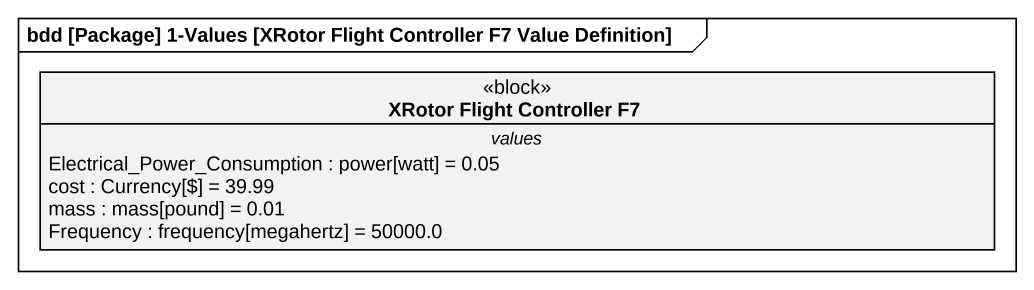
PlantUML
@startuml
mainframe bdd [Package] 1-Values [XRotor Flight Controller F7 Value Definition]
hide circle
hide empty members
class "XRotor Flight Controller F7" as XRotor_Flight_Controller_F7 <<block>> {
  -- values --
  Electrical_Power_Consumption : power[watt] = 0.05
  cost : Currency[$] = 39.99
  mass : mass[pound] = 0.01
  Frequency : frequency[megahertz] = 50000.0
}
@enduml
